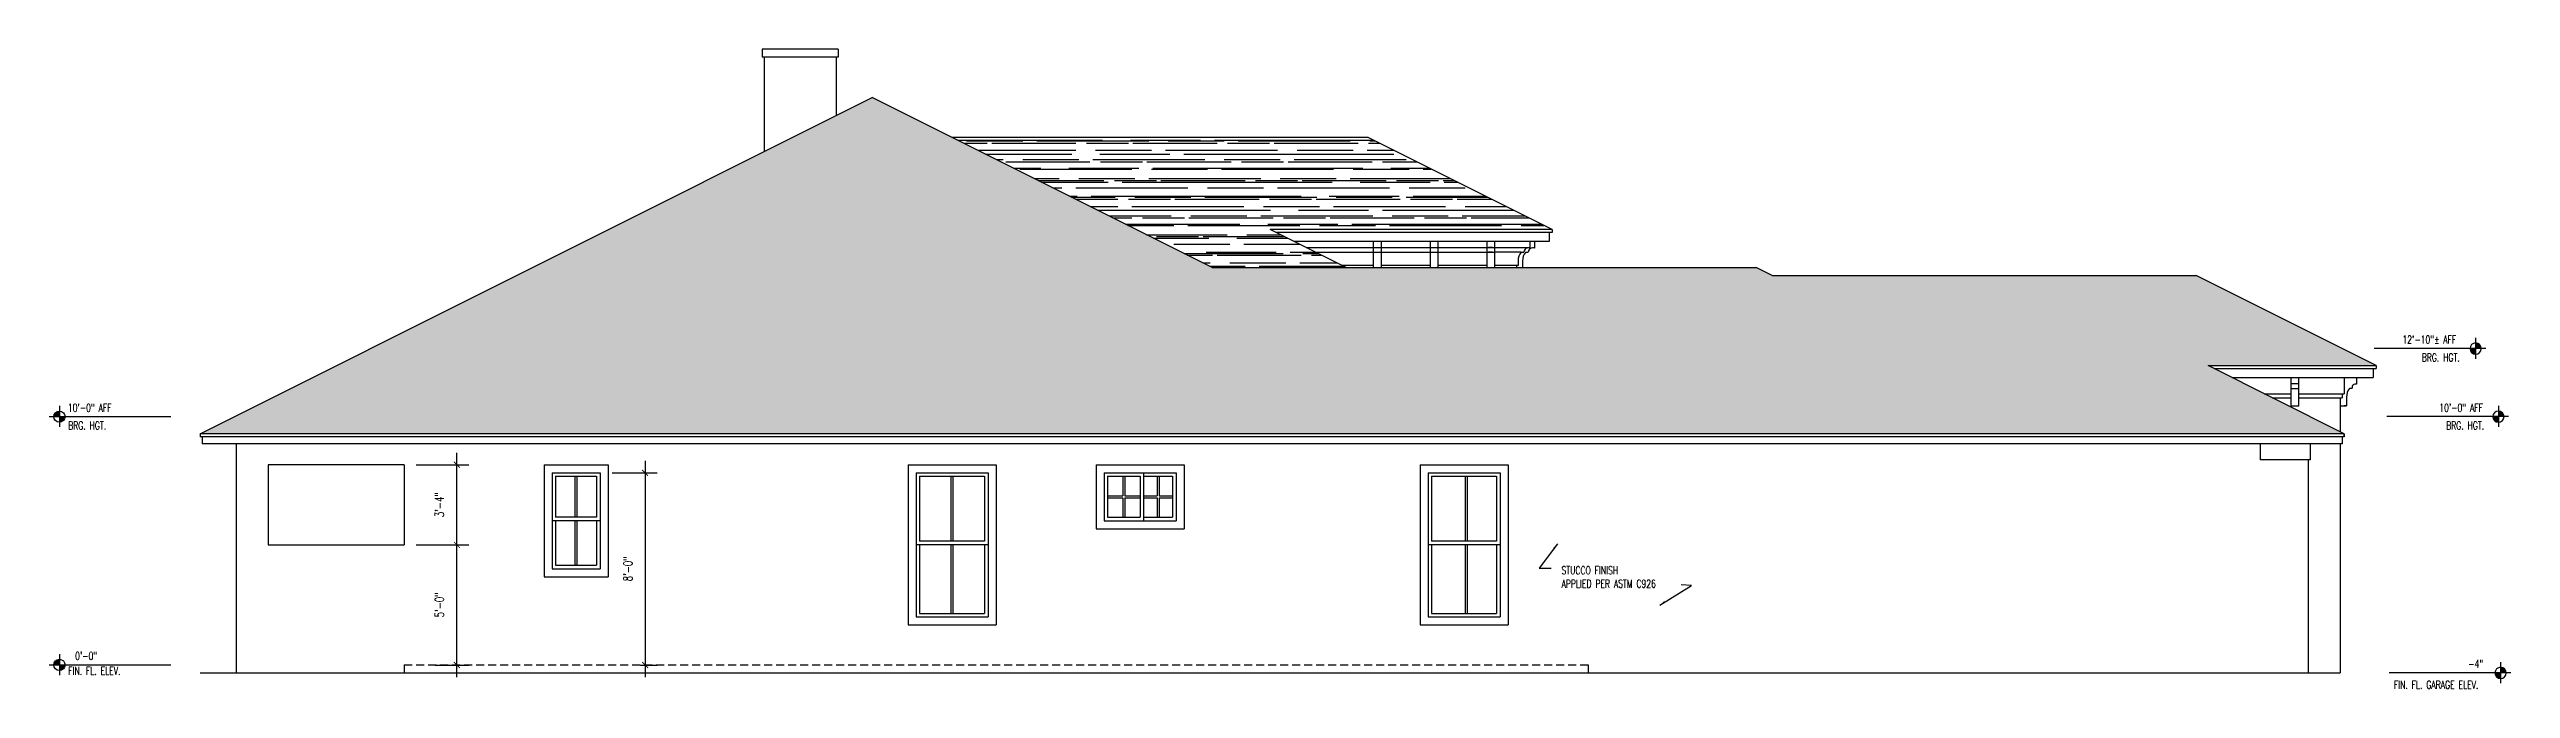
# Model space of a CAD drawing. Header units: inches. Extents: x -25328 to 8149, y -5530 to 4336.
# Drawn here: x -15170 to -13939, y -102 to 218 of the extents above; entities that cross this region are included whole.
import ezdxf

# ---------------------------------------------------------------- set-up
doc = ezdxf.new("R2010")
doc.units = ezdxf.units.IN
doc.header["$LTSCALE"] = 16
doc.header["$MEASUREMENT"] = 0
doc.linetypes.add('HIDDEN', pattern=[0.375, 0.25, -0.125])
doc.layers.get('0').update_dxf_attribs({"linetype": 'CONTINUOUS'})
doc.layers.get('DEFPOINTS').update_dxf_attribs({"linetype": 'CONTINUOUS'})
for name, color, linetype in [('CONC', 3, 'CONTINUOUS'), ('DIM', 5, 'CONTINUOUS'), ('DIMS', 5, 'CONTINUOUS'), ('HATCH', 8, 'CONTINUOUS'), ('ROOF', 1, 'CONTINUOUS'), ('TEXT', 11, 'CONTINUOUS'), ('WALLS EXT', 6, 'CONTINUOUS'), ('WINDOWS', 1, 'CONTINUOUS')]:
    doc.layers.add(name, color=color, linetype=linetype)
doc.styles.add('PAYTAS RM', font='romans.shx', dxfattribs={"width": 0.7, "height": 4.5})
doc.styles.add('PAYTS NOTES', font='romans.shx', dxfattribs={"width": 0.7, "height": 4.5})
doc.dimstyles.new('DIM- PAYTAS', dxfattribs={"dimscale": 48, "dimtxt": 0.1, "dimasz": 0.0625, "dimexe": 0.125, "dimexo": 0.125, "dimgap": 0.125, "dimtad": 1, "dimdec": 1, "dimzin": 3, "dimdsep": 46, "dimlunit": 4, "dimtxsty": 'PAYTAS RM', "dimblk": 'ARCHTICK', "dimcen": 0.09, "dimdle": 0.125, "dimclrd": 5, "dimclre": 5, "dimclrt": 11, "dimadec": 0, "dimazin": 0, "dimtfac": 1, "dimtdec": 1, "dimtofl": 0, "dimtmove": 2, "dimatfit": 3, "dimfxl": 0, "dimfrac": 2, "dimtolj": 1, "dimtzin": 3, "dimarcsym": 0})
pattern_1 = [(0, (-11660.931, -912.8764), (15.4, 7), [105, -14, 35, -7]), (0, (-11651.621, -909.376), (-7, 9.31), [21, -2.31, 42, -5.25]), (0, (-11657.4313, -906.9264), (36.4, 4.69), [56, -9.8, 28, -7])]

# ---------------------------------------------------------------- blocks, each defined once
blk = doc.blocks.new('ELEVBUB')
for p, q in [((-0.142, 0), (0.078, 0)), ((0, 0.151), (0, -0.142))]:
    blk.add_line(p, q)
at = {"const_width": 0.0781}
for points in [[(0, 0.039, 0.414214), (-0.039, 0, 1)], [(0, -0.039, 0.414213), (0.039, 0, 1)]]:
    blk.add_lwpolyline(points, format="xyb", dxfattribs=at)
blk.add_circle((0, 0), 0.0781)
blk = doc.blocks.new('_ArchTick')
at = {"color": 0, "linetype": 'ByBlock', "const_width": 0.15}
blk.add_lwpolyline([(-0.5, -0.5), (0.5, 0.5)], dxfattribs=at)
blk = doc.blocks.new('*D241')
at = {"layer": 'DEFPOINTS', "color": 0, "transparency": 16777216}
for p in [(-14894.1, 6), (-14879.9, -90), (-14871.6, -90)]:
    blk.add_point(p, dxfattribs=at)
at = {"layer": 'DIMS', "color": 5, "lineweight": -2, "transparency": 16777216}
for p, q in [((-14888.1, 6), (-14865.6, 6)), ((-14871.6, 12), (-14871.6, -96)), ((-14873.9, -90), (-14865.6, -90))]:
    blk.add_line(p, q, dxfattribs=at)
at = {"layer": 'DIMS', "color": 5, "lineweight": -2, "transparency": 16777216, "xscale": 3, "yscale": 3, "zscale": 3}
for p, rotation in [((-14871.6, 6), 90), ((-14871.6, -90), 270)]:
    blk.add_blockref('_ArchTick', p, dxfattribs=dict(at, rotation=rotation))
at = {"layer": 'DIMS', "color": 11, "transparency": 16777216, "insert": (-14880.2, -42), "char_height": 4.5, "attachment_point": 5, "rotation": 90, "style": 'PAYTAS RM'}
blk.add_mtext('\\A1;8\'-0"', dxfattribs=at)
blk = doc.blocks.new('*D320')
at = {"layer": 'DEFPOINTS', "color": 0, "transparency": 16777216}
for p in [(-14992.1, -30), (-14965.7, -30), (-14982.5, -90)]:
    blk.add_point(p, dxfattribs=at)
at = {"layer": 'DIM', "color": 5, "lineweight": -2, "transparency": 16777216}
for p, q in [((-14965.7, -96), (-14965.7, -24)), ((-14986.1, -30), (-14959.7, -30)), ((-14976.5, -90), (-14959.7, -90))]:
    blk.add_line(p, q, dxfattribs=at)
at = {"layer": 'DIM', "color": 5, "lineweight": -2, "transparency": 16777216, "xscale": 3, "yscale": 3, "zscale": 3}
for p, rotation in [((-14965.7, -30), 90), ((-14965.7, -90), 270)]:
    blk.add_blockref('_ArchTick', p, dxfattribs=dict(at, rotation=rotation))
at = {"layer": 'DIM', "color": 11, "transparency": 16777216, "insert": (-14974.4, -60), "char_height": 4.5, "attachment_point": 5, "rotation": 90, "style": 'PAYTAS RM', "bg_fill": 3, "box_fill_scale": 1.25, "bg_fill_color": 256, "bg_fill_true_color": 13158600, "bg_fill_transparency": 0}
blk.add_mtext('\\A1;5\'-0"', dxfattribs=at)
blk = doc.blocks.new('*D321')
at = {"layer": 'DEFPOINTS', "color": 0, "transparency": 16777216}
for p in [(-14992.1, 10), (-14965.7, 10), (-14992.1, -30)]:
    blk.add_point(p, dxfattribs=at)
at = {"layer": 'DIM', "color": 5, "lineweight": -2, "transparency": 16777216}
for p, q in [((-14965.7, -36), (-14965.7, 16)), ((-14986.1, 10), (-14959.7, 10)), ((-14986.1, -30), (-14959.7, -30))]:
    blk.add_line(p, q, dxfattribs=at)
at = {"layer": 'DIM', "color": 5, "lineweight": -2, "transparency": 16777216, "xscale": 3, "yscale": 3, "zscale": 3}
for p, rotation in [((-14965.7, 10), 90), ((-14965.7, -30), 270)]:
    blk.add_blockref('_ArchTick', p, dxfattribs=dict(at, rotation=rotation))
at = {"layer": 'DIM', "color": 11, "transparency": 16777216, "insert": (-14974.4, -10), "char_height": 4.5, "attachment_point": 5, "rotation": 90, "style": 'PAYTAS RM', "bg_fill": 3, "box_fill_scale": 1.25, "bg_fill_color": 256, "bg_fill_true_color": 13158600, "bg_fill_transparency": 0}
blk.add_mtext('\\A1;3\'-4"', dxfattribs=at)

msp = doc.modelspace()

# ---------------------------------------------------------------- hatches: boundary and pattern name
at = {"layer": 'HATCH'}
h = msp.add_hatch(dxfattribs=at)
h.set_pattern_fill('AR-RROOF', color=256, scale=7, style=0)
h.set_pattern_definition(pattern_1)
h.paths.add_polyline_path([(-14022.10057733, 25.50912654), (-14090.10057733, 59.50912654), (-14006.10057733, 59.50912654), (-14096.10057733, 104.50912654), (-14308.10057733, 104.50912654), (-14316.10057733, 108.50912654), (-14588.10057733, 108.50912654), (-14758.10057733, 193.50912654), (-15094.10057733, 25.50912654)])
h = msp.add_hatch(dxfattribs=at)
h.set_pattern_fill('AR-RROOF', color=165, scale=7, style=0)
h.set_pattern_definition(pattern_1)
h.paths.add_polyline_path([(-14588.10057733, 108.50912654), (-14521.91487973, 108.50912654), (-14521.91487973, 108.91627773), (-14559.10057733, 127.50912654), (-14418.10057733, 127.50912654), (-14510.10057733, 173.50912654), (-14718.10057733, 173.50912654)])

# ---------------------------------------------------------------- linework, layer by layer
at = {"layer": 'CONC'}
msp.add_line((-15094.10057733, -93.96300942), (-14024.10057733, -93.96300942), dxfattribs=at)
at = {"layer": 'CONC', "color": 8, "linetype": 'HIDDEN'}
for p, q in [((-14992.10057733, -89.96300942), (-14400.10057733, -89.96300942)), ((-14992.10057733, -89.96300942), (-14992.10057733, -93.96300942)), ((-14400.10057733, -89.96300942), (-14400.10057733, -93.96300942))]:
    msp.add_line(p, q, dxfattribs=at)
at = {"layer": 'DIMS', "color": 165}
for p, q in [((-14775.10057733, 217.50912654), (-14813.10057733, 217.50912654)), ((-14813.10057733, 217.50912654), (-14813.10057733, 213.50912654)), ((-14775.10057733, 213.50912654), (-14813.10057733, 213.50912654)), ((-14812.10057733, 213.50912654), (-14812.10057733, 166.50912654)), ((-14776.10057733, 213.50912654), (-14776.10057733, 184.50912654)), ((-14775.10057733, 217.50912654), (-14775.10057733, 213.50912654)), ((-14510.10057733, 173.50912654), (-14718.10057733, 173.50912654))]:
    msp.add_line(p, q, dxfattribs=at)
at = {"layer": 'DIMS'}
for p, q in [((-13959.19315194, 68.03699058), (-14007.15503138, 68.03699058)), ((-15161.58625614, 34.03699058), (-15108.67126485, 34.03699058)), ((-13947.81442879, 34.03699058), (-14000.72942008, 34.03699058)), ((-15161.58625614, -89.96300942), (-15108.67126485, -89.96300942)), ((-13946.73186471, -93.96300942), (-13999.646856, -93.96300942))]:
    msp.add_line(p, q, dxfattribs=at)
at = {"layer": 'ROOF', "color": 165}
for p, q in [((-14418.10057733, 127.50912654), (-14510.10057733, 173.50912654)), ((-14418.10057733, 127.50912654), (-14510.10057733, 173.50912654)), ((-14418.10057733, 127.50912654), (-14559.10057733, 127.50912654)), ((-14521.10057733, 108.50912654), (-14559.10057733, 127.50912654)), ((-14418.10057733, 126.00912654), (-14556.10057733, 126.00912654)), ((-14419.60057733, 126.00912654), (-14419.60057733, 121.50912654)), ((-14418.10057733, 127.50912654), (-14418.10057733, 126.00912654)), ((-14419.60057733, 121.50912654), (-14547.10057733, 121.50912654))]:
    msp.add_line(p, q, dxfattribs=at)
at = {"layer": 'ROOF', "color": 6}
for p, q in [((-14588.10057733, 108.50912654), (-14316.10057733, 108.50912654)), ((-14308.10057733, 104.50912654), (-14316.10057733, 108.50912654)), ((-14308.10057733, 104.50912654), (-14096.10057733, 104.50912654)), ((-14006.10057733, 59.50912654), (-14096.10057733, 104.50912654)), ((-14022.10057733, 25.50912654), (-14090.10057733, 59.50912654)), ((-14090.10057733, 59.50912654), (-14006.10057733, 59.50912654)), ((-14087.10057733, 58.00912654), (-14006.10057733, 58.00912654)), ((-14078.10057733, 53.50912654), (-14007.60057733, 53.50912654)), ((-14007.60057733, 58.00912654), (-14007.60057733, 53.50912654)), ((-14006.10057733, 59.50912654), (-14006.10057733, 58.00912654))]:
    msp.add_line(p, q, dxfattribs=at)
at = {"layer": 'WALLS EXT'}
for p, q in [((-15094.10057733, 25.50912654), (-14758.10057733, 193.50912654)), ((-14588.10057733, 108.50912654), (-14758.10057733, 193.50912654)), ((-14024.10057733, 43.50912654), (-14024.10057733, 26.50912654)), ((-14024.10057733, 41.50912654), (-14024.10057733, 26.50912654)), ((-14022.10057733, 25.50912654), (-15094.10057733, 25.50912654)), ((-15094.10057733, 25.50912654), (-15094.10057733, 24.00912654)), ((-14022.10057733, 24.00912654), (-14022.10057733, 25.50912654)), ((-14022.10057733, 25.50912654), (-14022.10057733, 24.00912654)), ((-14022.10057733, 24.00912654), (-15094.10057733, 24.00912654)), ((-15093.10057733, 24.00912654), (-15093.10057733, 20.50912654)), ((-14023.10057733, 20.50912654), (-15093.10057733, 20.50912654)), ((-15076.10057733, 20.50912654), (-15076.10057733, -93.96300942)), ((-14040.10057733, 12.50912654), (-14040.10057733, -93.96300942)), ((-14024.10057733, 20.50912654), (-14024.10057733, -93.96300942)), ((-14023.10057733, 24.00912654), (-14023.10057733, 20.50912654)), ((-14023.10057733, 24.00912654), (-14023.10057733, 20.50912654)), ((-15060.10057733, 10.03699058), (-15060.10057733, -29.96300942)), ((-14992.10057733, 10.03699058), (-15060.10057733, 10.03699058)), ((-14992.10057733, 10.03699058), (-14992.10057733, -29.96300942)), ((-15060.10057733, -29.96300942), (-14992.10057733, -29.96300942))]:
    msp.add_line(p, q, dxfattribs=at)
at = {"layer": 'WALLS EXT', "color": 1}
for p, q in [((-14541.15442063, 118.54513453), (-14479.04751852, 118.54513453)), ((-14536.29602219, 116.11593531), (-14479.04751852, 116.11593531)), ((-14507.41367941, 108.50912654), (-14507.41367941, 121.50912654)), ((-14503.41367941, 108.50912654), (-14503.41367941, 121.50912654)), ((-14479.04751852, 121.50912654), (-14479.04751852, 108.50912654)), ((-14479.04751852, 118.54513453), (-14475.04751852, 118.54513453)), ((-14479.04751852, 116.11593531), (-14475.04751852, 116.11593531)), ((-14475.04751852, 108.50912654), (-14475.04751852, 121.50912654)), ((-14475.04751852, 118.54513453), (-14450.68135763, 118.54513453)), ((-14475.04751852, 116.11593531), (-14450.68135763, 116.11593531)), ((-14450.68135763, 121.50912654), (-14450.68135763, 108.50912654)), ((-14450.68135763, 118.54513453), (-14429.17741999, 118.54513453)), ((-14450.68135763, 116.11593531), (-14446.68135763, 116.11593531)), ((-14446.68135763, 108.50912654), (-14446.68135763, 121.50912654)), ((-14433.52352947, 116.24104535), (-14446.68135763, 116.24104535)), ((-14435.08240464, 111.75966952), (-14435.08240464, 109.50912654)), ((-14433.17741999, 118.54513453), (-14429.17741999, 118.54513453)), ((-14507.41367941, 109.50912654), (-14523.08240464, 109.50912654)), ((-14479.04751852, 109.50912654), (-14503.41367941, 109.50912654)), ((-14450.68135763, 109.50912654), (-14475.04751852, 109.50912654)), ((-14435.08240464, 109.50912654), (-14446.68135763, 109.50912654)), ((-14435.91583126, 109.50912654), (-14435.91583126, 108.50912654)), ((-14048.767244, 53.50912654), (-14048.767244, 39.50912654)), ((-14048.767244, 50.54513453), (-14044.767244, 50.54513453)), ((-14044.767244, 39.50912654), (-14044.767244, 53.50912654)), ((-14022.10057733, 53.50912654), (-14022.10057733, 45.50912654)), ((-14062.10057733, 45.50912654), (-14048.767244, 45.50912654)), ((-14058.10057733, 43.50912654), (-14048.767244, 43.50912654)), ((-14048.767244, 48.11593531), (-14044.767244, 48.11593531)), ((-14048.767244, 39.50912654), (-14044.767244, 39.50912654)), ((-14044.767244, 45.50912654), (-14022.10057733, 45.50912654)), ((-14044.767244, 43.50912654), (-14023.10057733, 43.50912654)), ((-14023.10057733, 45.50912654), (-14023.10057733, 43.50912654)), ((-14064.10057733, 20.50912654), (-14064.10057733, 12.50912654))]:
    msp.add_line(p, q, dxfattribs=at)
at = {"layer": 'WALLS EXT', "color": 165}
for p, q in [((-14447.91487973, 118.54513453), (-14449.91487973, 118.54513453)), ((-14447.91487973, 116.11593531), (-14449.91487973, 116.11593531)), ((-14509.33683676, 109.50912654), (-14522.15113915, 109.50912654))]:
    msp.add_line(p, q, dxfattribs=at)
at = {"layer": 'WALLS EXT', "color": 1}
for points in [[(-14433.52352947, 116.24104535), (-14432.24063279, 116.24104535)], [(-14432.86745683, 111.75966952), (-14432.86745683, 108.50912654)], [(-14431.30858165, 116.24104535), (-14430.02568497, 116.24104535)], [(-14429.17741999, 121.50912654), (-14429.17741999, 118.18706678)], [(-14426.96247217, 121.50912654), (-14426.96247217, 118.18706678)], [(-14015.98064486, 53.50912654), (-14015.98064486, 50.18706678)], [(-14024.10057733, 39.50912654), (-14020.88562951, 39.50912654)], [(-14020.88562951, 43.75966952), (-14020.88562951, 39.50912654), (-14022.10057733, 39.50912654)], [(-14019.32675434, 48.24104535), (-14018.04385765, 48.24104535)]]:
    msp.add_lwpolyline(points, dxfattribs=at)
for centre, radius, start, end in [((-14428.57298509, 112.00714664), 6.51412219, 139.4616471516, 182.177240071), ((-14426.35803727, 112.00714664), 6.51412219, 139.4616471516, 182.1772400469), ((-14429.98566903, 116.07542652), 2.26103762, 69.0552094075, 175.799377188), ((-14427.77072121, 116.07542652), 2.26103762, 69.0552094075, 175.799377188), ((-14016.56873604, 48.74383191), 1.55845376, 67.8300244926, 198.8213763491), ((-14014.37620996, 44.00714664), 6.51412219, 139.4616471516, 182.1772400469)]:
    msp.add_arc(centre, radius, start, end, dxfattribs=at)
at = {"layer": 'WINDOWS'}
for p, q in [((-14039.10057733, 12.50912654), (-14064.10057733, 12.50912654)), ((-14039.10057733, 20.50912654), (-14039.10057733, 12.50912654)), ((-14922.10057733, 10.03699058), (-14890.10057733, 10.03699058)), ((-14922.10057733, 10.03699058), (-14922.10057733, -45.96300942)), ((-14918.10057733, 6.03699058), (-14918.10057733, -41.96300942)), ((-14918.10057733, 6.03699058), (-14894.10057733, 6.03699058)), ((-14916.35057733, 4.28699058), (-14916.35057733, -16.21300942)), ((-14916.35057733, 4.28699058), (-14895.85057733, 4.28699058)), ((-14906.60057733, -16.21300942), (-14906.60057733, 4.28699058)), ((-14905.60057733, -16.21300942), (-14905.60057733, 4.28699058)), ((-14895.85057733, 4.28699058), (-14895.85057733, -16.21300942)), ((-14894.10057733, 6.03699058), (-14894.10057733, -41.96300942)), ((-14890.10057733, 10.03699058), (-14890.10057733, -45.96300942)), ((-14740.10057733, 10.03699058), (-14740.10057733, -69.96300942)), ((-14740.10057733, 10.03699058), (-14696.10057733, 10.03699058)), ((-14736.10057733, 6.03699058), (-14736.10057733, -65.96300942)), ((-14736.10057733, 6.03699058), (-14700.10057733, 6.03699058)), ((-14734.35057733, 4.28699058), (-14734.35057733, -28.21300942)), ((-14734.35057733, 4.28699058), (-14701.85057733, 4.28699058)), ((-14718.60057733, -28.21300942), (-14718.60057733, 4.28699058)), ((-14717.60057733, -28.21300942), (-14717.60057733, 4.28699058)), ((-14701.85057733, 4.28699058), (-14701.85057733, -28.21300942)), ((-14700.10057733, 6.03699058), (-14700.10057733, -65.96300942)), ((-14696.10057733, 10.03699058), (-14696.10057733, -69.96300942)), ((-14646.10057733, 10.03699058), (-14602.10057733, 10.03699058)), ((-14646.10057733, 10.03699058), (-14646.10057733, -21.96300942)), ((-14642.10057733, 6.03699058), (-14606.10057733, 6.03699058)), ((-14642.10057733, 6.03699058), (-14642.10057733, -17.96300942)), ((-14640.35057733, 4.28699058), (-14640.35057733, -16.21300942)), ((-14640.35057733, 4.28699058), (-14624.10057733, 4.28699058)), ((-14632.72557733, 4.28699058), (-14632.72557733, -5.46300942)), ((-14631.72557733, 4.28699058), (-14631.72557733, -5.46300942)), ((-14624.10057733, 4.28699058), (-14624.10057733, -16.21300942)), ((-14622.35057733, 6.03699058), (-14622.35057733, -17.96300942)), ((-14622.35057733, 4.28699058), (-14607.85057733, 4.28699058)), ((-14615.64492887, 4.28699058), (-14615.64492887, -5.46300942)), ((-14614.64492887, 4.28699058), (-14614.64492887, -5.46300942)), ((-14607.85057733, 4.28699058), (-14607.85057733, -16.21300942)), ((-14606.10057733, 6.03699058), (-14606.10057733, -17.96300942)), ((-14602.10057733, 10.03699058), (-14602.10057733, -21.96300942)), ((-14484.10057733, 10.03699058), (-14484.10057733, -69.96300942)), ((-14484.10057733, 10.03699058), (-14440.10057733, 10.03699058)), ((-14480.10057733, 6.03699058), (-14480.10057733, -65.96300942)), ((-14480.10057733, 6.03699058), (-14444.10057733, 6.03699058)), ((-14478.35057733, 4.28699058), (-14478.35057733, -28.21300942)), ((-14478.35057733, 4.28699058), (-14445.85057733, 4.28699058)), ((-14461.43916934, -28.21300942), (-14461.43916934, 4.28699058)), ((-14460.43916934, -28.21300942), (-14460.43916934, 4.28699058)), ((-14445.85057733, 4.28699058), (-14445.85057733, -28.21300942)), ((-14444.10057733, 6.03699058), (-14444.10057733, -65.96300942)), ((-14440.10057733, 10.03699058), (-14440.10057733, -69.96300942)), ((-14640.35057733, -5.46300942), (-14632.72557733, -5.46300942)), ((-14640.35057733, -6.46300942), (-14632.72557733, -6.46300942)), ((-14632.72557733, -6.46300942), (-14632.72557733, -16.21300942)), ((-14631.72557733, -5.46300942), (-14624.10057733, -5.46300942)), ((-14631.72557733, -6.46300942), (-14631.72557733, -16.21300942)), ((-14631.72557733, -6.46300942), (-14624.10057733, -6.46300942)), ((-14622.35057733, -5.46300942), (-14615.64492887, -5.46300942)), ((-14622.35057733, -6.46300942), (-14615.64492887, -6.46300942)), ((-14615.64492887, -6.46300942), (-14615.64492887, -16.21300942)), ((-14614.64492887, -5.46300942), (-14607.85057733, -5.46300942)), ((-14614.64492887, -6.46300942), (-14607.85057733, -6.46300942)), ((-14614.64492887, -6.46300942), (-14614.64492887, -16.21300942)), ((-14894.10057733, -17.96300942), (-14918.10057733, -17.96300942)), ((-14895.85057733, -16.21300942), (-14916.35057733, -16.21300942)), ((-14916.35057733, -17.96300942), (-14916.35057733, -40.21300942)), ((-14906.60057733, -40.21300942), (-14906.60057733, -17.96300942)), ((-14905.60057733, -40.21300942), (-14905.60057733, -17.96300942)), ((-14895.85057733, -17.96300942), (-14895.85057733, -40.21300942)), ((-14646.10057733, -21.96300942), (-14602.10057733, -21.96300942)), ((-14642.10057733, -17.96300942), (-14606.10057733, -17.96300942)), ((-14640.35057733, -16.21300942), (-14624.10057733, -16.21300942)), ((-14622.35057733, -16.21300942), (-14607.85057733, -16.21300942)), ((-14700.10057733, -29.96300942), (-14736.10057733, -29.96300942)), ((-14701.85057733, -28.21300942), (-14734.35057733, -28.21300942)), ((-14734.35057733, -29.96300942), (-14734.35057733, -64.21300942)), ((-14718.60057733, -64.21300942), (-14718.60057733, -29.96300942)), ((-14717.60057733, -64.21300942), (-14717.60057733, -29.96300942)), ((-14701.85057733, -29.96300942), (-14701.85057733, -64.21300942)), ((-14444.10057733, -29.96300942), (-14480.10057733, -29.96300942)), ((-14445.85057733, -28.21300942), (-14478.35057733, -28.21300942)), ((-14478.35057733, -29.96300942), (-14478.35057733, -64.21300942)), ((-14461.43916934, -64.21300942), (-14461.43916934, -29.96300942)), ((-14460.43916934, -64.21300942), (-14460.43916934, -29.96300942)), ((-14445.85057733, -29.96300942), (-14445.85057733, -64.21300942)), ((-14922.10057733, -45.96300942), (-14890.10057733, -45.96300942)), ((-14918.10057733, -41.96300942), (-14894.10057733, -41.96300942)), ((-14916.35057733, -40.21300942), (-14895.85057733, -40.21300942)), ((-14740.10057733, -69.96300942), (-14696.10057733, -69.96300942)), ((-14736.10057733, -65.96300942), (-14700.10057733, -65.96300942)), ((-14734.35057733, -64.21300942), (-14701.85057733, -64.21300942)), ((-14484.10057733, -69.96300942), (-14440.10057733, -69.96300942)), ((-14480.10057733, -65.96300942), (-14444.10057733, -65.96300942)), ((-14478.35057733, -64.21300942), (-14445.85057733, -64.21300942))]:
    msp.add_line(p, q, dxfattribs=at)

# ---------------------------------------------------------------- block references
at = {"layer": 'DIMS', "yscale": 36, "zscale": 36}
for p, xscale in [((-13956.38065194, 68.03699058), -36), ((-15164.39875614, 34.03699058), 36), ((-13945.00192879, 34.03699058), -36), ((-15164.39875614, -89.96300942), 36), ((-13943.91936471, -93.96300942), -36)]:
    msp.add_blockref('ELEVBUB', p, dxfattribs=dict(at, xscale=xscale))

# ---------------------------------------------------------------- texts
at = {"layer": 'TEXT', "style": 'PAYTS NOTES', "width": 0.7}
for s, p in [('12\'-10"%%P AFF', (-13992.99600546, 70.49698843)), ('BRG. HGT.', (-13983.31682974, 61.61096003)), ('10\'-0" AFF', (-15160.19333466, 36.49698843)), ('10\'-0" AFF', (-13974.54068361, 36.49698843)), ('BRG. HGT.', (-15160.02696698, 27.61096003)), ('BRG. HGT.', (-13971.10705129, 27.61096003)), ('APPLIED PER ASTM C926', (-14413.39770742, -51.37778915)), ('STUCCO FINISH', (-14413.39770742, -44.71112248)), ('0\'-0"', (-15156.56066333, -87.47571698)), ('FIN. FL. ELEV.', (-15160.02696698, -94.91190503)), ('FIN. FL. GARAGE ELEV.', (-13997.2244872, -101.83939015)), ('-4"', (-13960.02412419, -91.47571698))]:
    msp.add_text(s, height=4, dxfattribs=at).set_placement(p)

# ---------------------------------------------------------------- dimensions: what is measured, and where the dimension line sits
at = {"layer": 'DIMS'}
dim = msp.add_linear_dim(base=(-14871.56326398, -89.96300942), p1=(-14894.10057733, 6.03699058), p2=(-14879.91881515, -89.96300942), angle=90, dimstyle='DIM- PAYTAS', dxfattribs=at)
dim.commit()
dim.dimension.update_dxf_attribs({"geometry": '*D241', "text_midpoint": (-14880.2418354, -41.96300942)})

# ---------------------------------------------------------------- leaders
for points in [[(-14415.37102433, -29.48492302), (-14424.65413285, -41.71413551), (-14418.53570725, -41.71413551)], [(-14364.31394974, -60.0579424), (-14348.49049057, -50.35892242), (-14353.55399216, -49.93721972)]]:
    msp.add_leader(points, dimstyle='DIM- PAYTAS', override={"dimgap": 0.125, "dimtad": 0}, dxfattribs=at)

# ---------------------------------------------------------------- next in the draw order: dimensions: what is measured, and where the dimension line sits
at = {"layer": 'DIM'}
dim = msp.add_linear_dim(base=(-14965.72253857, -29.96300942), p1=(-14982.54989418, -89.96300942), p2=(-14992.10057733, -29.96300942), angle=90, dimstyle='DIM- PAYTAS', override={"dimtfill": 1, "dimarcsym": 2}, dxfattribs=at)
dim.commit()
dim.dimension.update_dxf_attribs({"geometry": '*D320', "text_midpoint": (-14974.40110999, -59.96300942)})

# ---------------------------------------------------------------- next in the draw order: dimensions: what is measured, and where the dimension line sits
dim = msp.add_linear_dim(base=(-14965.72253857, 10.03699058), p1=(-14992.10057733, -29.96300942), p2=(-14992.10057733, 10.03699058), angle=90, dimstyle='DIM- PAYTAS', override={"dimtfill": 1, "dimarcsym": 2}, dxfattribs=at)
dim.commit()
dim.dimension.update_dxf_attribs({"geometry": '*D321', "text_midpoint": (-14974.40110999, -9.96300942)})

doc.saveas('drawing.dxf')
